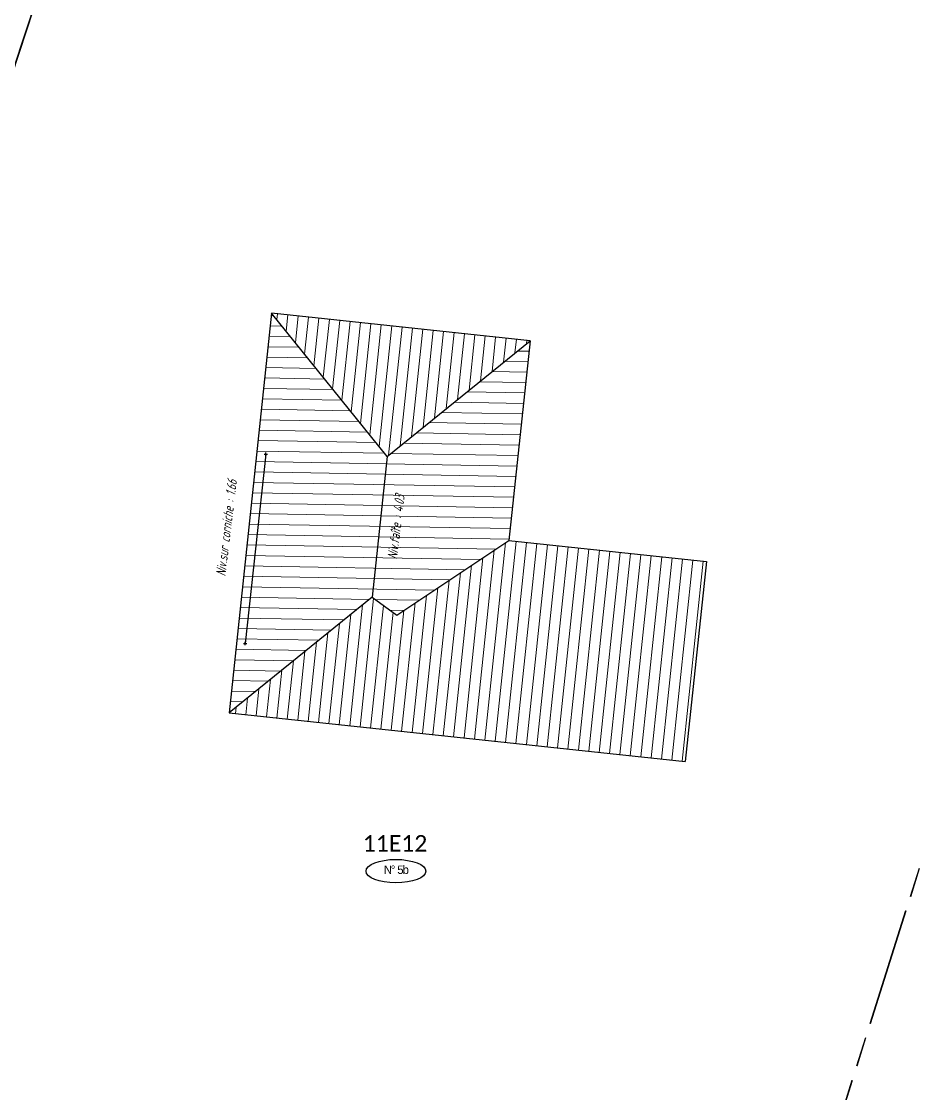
# Model space of a CAD drawing. Header units: metres. Extents: x -173 to 927, y -225 to 260.
# Drawn here: x 90.37 to 117.56, y -7.25 to 25.32 of the extents above; entities that cross this region are included whole.
import ezdxf
from ezdxf.enums import TextEntityAlignment as Align

# ---------------------------------------------------------------- set-up
doc = ezdxf.new("R2010")
doc.units = ezdxf.units.M
doc.header["$LTSCALE"] = 0.01
doc.header["$PDMODE"] = 2
doc.header["$PDSIZE"] = 0.05
doc.linetypes.add('ACAD_ISO08W100', pattern=[36, 24, -3, 6, -3])
for name, color, linetype in [('Bâtiment', 1, 'Continuous'), ('Cadastre-Batiments', 244, 'Continuous'), ('Cadastre-Num parcellaire', 232, 'Continuous'), ('Cadastre-Parcellaire', 252, 'ACAD_ISO08W100'), ('Clôture', 70, 'LIMITE1'), ('Niveaux', 2, 'Continuous'), ('Texte', 7, 'Continuous'), ('TOPOJIS', 7, 'Continuous')]:
    doc.layers.add(name, color=color, linetype=linetype)
doc.layers.add('Hachure toiture', color=252, linetype='Continuous', lineweight=9)
doc.styles.add('ISO', font='isocp.shx', dxfattribs={"width": 0.8})
doc.styles.add('Legend', font='calibri.ttf')
doc.linetypes.add('LIMITE1', pattern='A,6.35,-2.54,[133,ltypeshp.shx,S=2.54,R=0,X=-2.54,Y=0],-2.54,25.4', length=36.83)

msp = doc.modelspace()

# ---------------------------------------------------------------- hatches: boundary and pattern name
at = {"layer": 'Hachure toiture'}
h = msp.add_hatch(dxfattribs=at)
h.set_pattern_fill('LINE', color=256, scale=0.1, angle=179)
h.paths.add_polyline_path([(105.817, 15.62), (101.473, 12.108), (101.017, 7.828), (101.774, 7.288), (105.17, 9.55)])
h.paths.add_polyline_path([(101.473, 12.108), (97.967, 16.457), (96.673, 4.315), (101.017, 7.828)])
h = msp.add_hatch(dxfattribs=at)
h.set_pattern_fill('LINE', color=256, scale=0.1, angle=264)
h.paths.add_polyline_path([(111.177, 8.91), (105.17, 9.55), (101.774, 7.288), (101.017, 7.828), (96.673, 4.315), (110.53, 2.839)])
h.paths.add_polyline_path([(105.817, 15.62), (97.967, 16.457), (101.473, 12.108)])

# ---------------------------------------------------------------- linework, layer by layer
msp.add_circle((69.996, 17.37), 242.523)
at = {"layer": 'Bâtiment'}
msp.add_line((97.794, 12.179), (97.165, 6.42), dxfattribs=at)
at = {"layer": 'Cadastre-Batiments'}
for p, q in [((97.967, 16.457), (96.673, 4.315)), ((101.473, 12.108), (97.967, 16.457)), ((105.817, 15.62), (97.967, 16.457)), ((101.473, 12.108), (105.817, 15.62)), ((105.817, 15.62), (105.17, 9.55)), ((101.473, 12.108), (101.017, 7.828)), ((101.774, 7.288), (105.17, 9.55)), ((105.17, 9.55), (111.177, 8.91)), ((111.177, 8.91), (110.53, 2.839)), ((101.017, 7.828), (96.673, 4.315)), ((101.017, 7.828), (101.774, 7.288)), ((96.673, 4.315), (110.53, 2.839))]:
    msp.add_line(p, q, dxfattribs=at)
at = {"layer": 'Cadastre-Parcellaire', "ltscale": 15}
msp.add_lwpolyline([(43.437, -10.054), (46.094, -2.168), (49.926, 9.62), (53.163, 19.437), (59.026, 37.146), (60.442, 41.496), (61.57, 44.963), (65.387, 56.736), (67.9, 64.561), (69.828, 70.517), (74.657, 68.91), (76.63, 68.241), (88.763, 64.102), (90.333, 63.687), (96.171, 61.747), (102.056, 59.788), (98.94, 50.37), (95.713, 40.592), (92.408, 30.803), (83.381, 3.344), (81.524, -2.567), (80.932, -4.568), (78.236, -12.329)], dxfattribs=at)
for points in [[(133.538, 49.783), (103.105, -46.302), (96.253, -44.4), (70.468, -35.94), (72.377, -29.987), (75.662, -20.191), (78.236, -12.329), (80.932, -4.568), (81.524, -2.567), (83.381, 3.344), (92.408, 30.803), (95.713, 40.592), (98.94, 50.37), (102.056, 59.788), (118.611, 54.527), (133.538, 49.783)], [(166.674, 39.824), (135.743, -56.771), (103.105, -46.302), (133.538, 49.783), (166.674, 39.824)]]:
    msp.add_lwpolyline(points, close=True, dxfattribs=at)
at = {"layer": 'Clôture'}
msp.add_line((83.381, 3.344), (92.408, 30.803), dxfattribs=at)
at = {"layer": 'Texte'}
msp.add_ellipse((101.743, -0.49), major_axis=(-0.908, 0), ratio=0.392313, dxfattribs=at)
at = {"layer": 'TOPOJIS'}
for p in [(97.794, 12.179), (97.165, 6.42)]:
    msp.add_point(p, dxfattribs=at)

# ---------------------------------------------------------------- texts
at = {"layer": 'Cadastre-Num parcellaire', "insert": (100.734, 0.104), "char_height": 0.5, "attachment_point": 7, "style": 'Legend'}
msp.add_mtext('11E12', dxfattribs=at)
at = {"layer": 'Niveaux', "style": 'ISO', "oblique": 18, "width": 0.8}
for s, p in [('Niv.sur corniche : 1.66', (96.592, 9.932)), ('Niv.faîte : 4.03', (101.745, 9.962))]:
    msp.add_text(s, height=0.3, rotation=83.1014, dxfattribs=at).set_placement(p, align=Align.MIDDLE_CENTER)
at = {"layer": 'Texte', "insert": (101.742, -0.449), "char_height": 0.25647, "attachment_point": 5, "style": 'Legend'}
msp.add_mtext_dynamic_manual_height_columns('{\\fBankGothic Lt BT|b0|i0|c0|p34;\\T0.8;N° 5b}', width=4.69596, gutter_width=16.029, heights=[0.232], dxfattribs=at)

doc.saveas('drawing.dxf')
